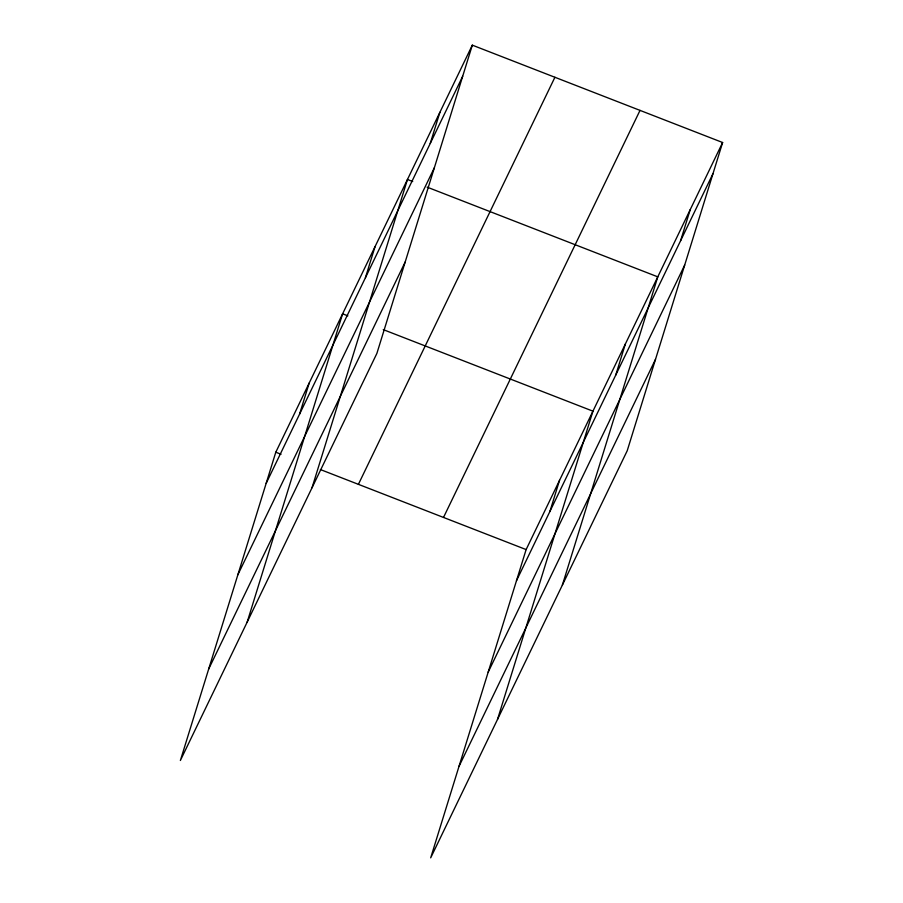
<?xml version="1.0" encoding="UTF-8"?>
<svg xmlns="http://www.w3.org/2000/svg" width="903" height="903" viewBox="0 0 903 903"><rect width="100%" height="100%" fill="white"/><g stroke="black" fill="none" stroke-linecap="round" stroke-linejoin="round"><path stroke-width="1.35" d="M472.314 45.15L275.799 452.211L180.374 760.484L376.878 353.423L472.314 45.15L722.626 142.516L627.201 450.789L430.686 857.85L526.122 549.577L722.626 142.516M299.57 414.138L309.21 383.007M247.185 622.088L342.609 313.815L347.858 315.847M365.399 277.774L375.038 246.643M312.032 487.755L407.456 179.483L412.705 181.526M430.246 143.442L439.885 112.311M549.893 511.504L559.521 480.373M497.508 719.454L592.932 411.17L383.256 329.618M615.722 375.14L625.35 344.009M562.355 585.121L657.779 276.849L427.13 187.135M680.569 240.808L690.208 209.677M266.171 483.342L462.675 76.281M237.85 574.793L434.366 167.732M208.683 669.033L405.199 261.972M358.401 484.347L554.916 77.274M443.508 517.442L640.024 110.38M516.482 580.697L712.986 173.636M488.173 672.159L684.677 265.098M459.006 766.387L655.51 359.326M275.799 452.211L281.047 454.254M320.384 469.549L526.122 549.577"/></g></svg>
